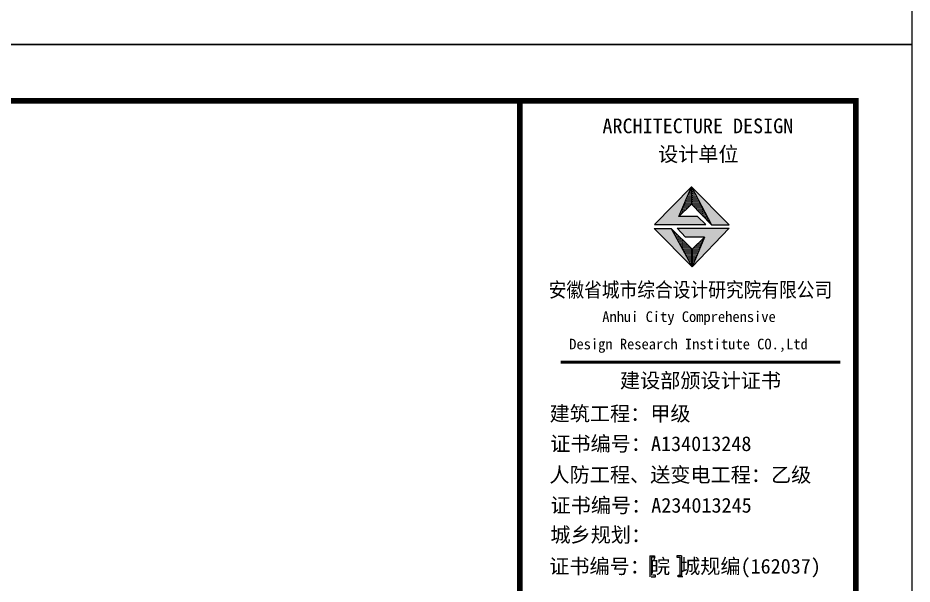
# Model space of a CAD drawing. Extents: x 1680110 to 2699828, y 269661 to 891349.
# Drawn here: x 2404892 to 2420818, y 720656 to 730741 of the extents above; entities that cross this region are included whole.
import ezdxf

# ---------------------------------------------------------------- set-up
doc = ezdxf.new("R2010")
doc.units = 0
doc.header["$LTSCALE"] = 1000
doc.header["$MEASUREMENT"] = 0
doc.layers.add('PUB_TITLE', color=4, linetype='Continuous')
doc.layers.add('图框', color=4, linetype='Continuous')
doc.styles.add('黑体', font='simhei.ttf')

# ---------------------------------------------------------------- blocks, each defined once
blk = doc.blocks.new('A$C31D40216')
at = {"layer": '图框'}
for color, points in [(1, [(4320, 56910), (4662, 57702), (3677, 56690), (5048, 56690), (4820, 56910)]), (1, [(5199, 56686), (5664, 56686), (4662, 57702)]), (1, [(4121, 56588), (3666, 56588), (4675, 55563)]), (1, [(4278, 56591), (4502, 56356), (5009, 56356), (4675, 55563), (5664, 56591)]), (4, [(3593, 47804), (3669, 47804), (3669, 47842), (3634, 47842), (3551, 47842), (3551, 47284), (3634, 47284), (3669, 47284), (3669, 47322), (3593, 47322)]), (4, [(4350, 47322), (4273, 47322), (4273, 47284), (4309, 47284), (4391, 47284), (4391, 47842), (4309, 47842), (4273, 47842), (4273, 47804), (4350, 47804)])]:
    blk.add_hatch(color=color, dxfattribs=at).paths.add_polyline_path(points)
h = blk.add_hatch(dxfattribs=at)
h.set_pattern_fill('DOTS', color=256, scale=450, style=0)
h.set_pattern_definition([(0, (-3414382.68, 1349276.69), (14.0625, 28.125), [0, -28.125])])
h.paths.add_polyline_path([(4675, 55563), (4675, 56036), (4121, 56588)])
h.paths.add_polyline_path([(5009, 56356), (4675, 56036), (4675, 55563)])
h.paths.add_polyline_path([(4662, 57702), (4662, 57236), (5199, 56686)])
h.paths.add_polyline_path([(4662, 57236), (4662, 57702), (4320, 56910)])
for p, q in [((4320, 56910), (4662, 57702)), ((4662, 57702), (5199, 56686)), ((4675, 55563), (3666, 56588)), ((3666, 56588), (4121, 56588)), ((4675, 55563), (3666, 56588)), ((3666, 56588), (4121, 56588)), ((3666, 56588), (4121, 56588)), ((4675, 56036), (4121, 56588)), ((4278, 56591), (5664, 56591)), ((4502, 56356), (4278, 56591)), ((5664, 56591), (4675, 55563)), ((5009, 56356), (4502, 56356)), ((4675, 56036), (5009, 56356)), ((5009, 56356), (4675, 55563)), ((4675, 55563), (4675, 56036)), ((4675, 55563), (4675, 56036)), ((4675, 55563), (4675, 56036))]:
    blk.add_line(p, q, dxfattribs=at)
at = {"layer": '图框', "color": 1}
for p, q in [((4675, 55563), (3666, 56588)), ((4121, 56588), (4675, 55563))]:
    blk.add_line(p, q, dxfattribs=at)
at = {"layer": '图框', "color": 4}
for p, q in [((3551, 47842), (3634, 47842)), ((3551, 47842), (3551, 47284)), ((3669, 47804), (3593, 47804)), ((3593, 47804), (3593, 47322)), ((3634, 47842), (3669, 47842)), ((3669, 47842), (3669, 47804)), ((4309, 47842), (4273, 47842)), ((4273, 47842), (4273, 47804)), ((4273, 47804), (4350, 47804)), ((4391, 47842), (4309, 47842)), ((4350, 47804), (4350, 47322)), ((4391, 47842), (4391, 47284)), ((3704, 47322), (3627, 47322)), ((3704, 47284), (3704, 47322)), ((4308, 47284), (4308, 47322)), ((4308, 47322), (4385, 47322)), ((3586, 47284), (3668, 47284)), ((3668, 47284), (3704, 47284)), ((4343, 47284), (4308, 47284)), ((4426, 47284), (4343, 47284))]:
    blk.add_line(p, q, dxfattribs=at)
for points, const_width in [([(74, 60000), (74, 0)], 148), ([(1167, 53016), (8637, 53016)], 74.7)]:
    blk.add_lwpolyline(points, dxfattribs=dict(at, const_width=const_width))
at = {"layer": '图框'}
for points in [[(4820, 56910), (4320, 56910), (4662, 57236), (5199, 56686), (5664, 56686), (4662, 57702), (3677, 56690), (5048, 56690), (4820, 56910)], [(4662, 57702), (4662, 57236)]]:
    blk.add_lwpolyline(points, dxfattribs=at)
at = {"layer": '图框', "color": 4, "style": '黑体'}
for s, height, p in [('ARCHITECTURE DESIGN', 394.42, (2282, 59130)), ('设计单位', 394.4, (3769, 58375)), ('Anhui City Comprehensive ', 283.86, (2278, 54088)), (' Design Research Institute CO.,Ltd', 283.86, (1202, 53357)), ('建设部颁设计证书', 394.4, (2750, 52328)), (' 建筑工程：甲级', 394.4, (603, 51444)), ('证书编号：A134013248', 394.42, (889, 50640)), ('人防工程、送变电工程：乙级', 394.42, (868, 49810)), ('证书编号：A234013245', 394.42, (896, 48994)), ('城乡规划：', 394.4, (893, 48206)), ('证书编号：皖 城规编(162037)', 394.42, (861, 47366))]:
    blk.add_text(s, height=height, dxfattribs=at).set_placement(p)
at = {"layer": '图框', "color": 4, "style": '黑体', "width": 0.88}
blk.add_text('安徽省城市综合设计研究院有限公司', height=394.42, dxfattribs=at).set_placement((846, 54751))

msp = doc.modelspace()

# ---------------------------------------------------------------- linework, layer by layer
at = {"layer": 'PUB_TITLE'}
for points in [[(2361418.2, 730265.8), (2420818.2, 730265.8), (2420818.2, 772265.8), (2361418.2, 772265.8)], [(2361418.2, 688265.8), (2420818.2, 688265.8), (2420818.2, 730265.8), (2361418.2, 730265.8)]]:
    msp.add_lwpolyline(points, close=True, dxfattribs=at)
at = {"layer": 'PUB_TITLE', "const_width": 100}
msp.add_lwpolyline([(2363918.2, 689265.8), (2419818.2, 689265.8), (2419818.2, 729265.8), (2363918.2, 729265.8)], close=True, dxfattribs=at)

# ---------------------------------------------------------------- block references
at = {"xscale": 0.6666666666666666, "yscale": 0.6666666666666666, "zscale": 0.6666666666666666}
msp.add_blockref('A$C31D40216', (2413781.5, 689265.8), dxfattribs=at)

doc.saveas('drawing.dxf')
